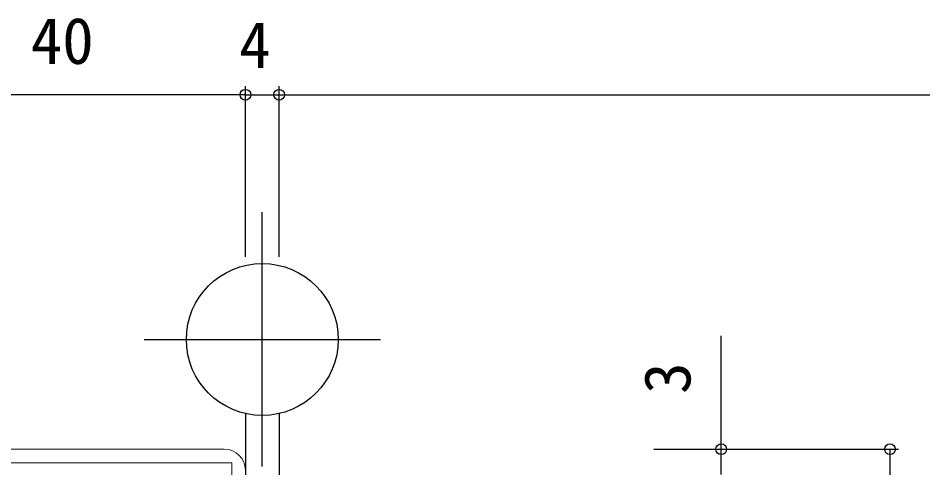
# Model space of a CAD drawing. Units: millimetres, scale not verified. Extents: x -437 to 438, y -281 to 279.
# Drawn here: x -49.7 to 57.5, y -86.3 to -33 of the extents above; entities that cross this region are included whole.
import ezdxf
from ezdxf.enums import TextEntityAlignment as Align

# ---------------------------------------------------------------- set-up
doc = ezdxf.new("R2010")
doc.units = ezdxf.units.MM
doc.header["$LTSCALE"] = 2
doc.layers.add('0-2_YKK_11', color=211, linetype='Continuous', lineweight=18)
doc.layers.add('0-5_YKK_13', color=4, linetype='Continuous')
doc.layers.add('0-7_YKK_D', color=6, linetype='Continuous')
doc.styles.add('ＭＳ ゴシック', font='')
doc.styles.get('ＭＳ ゴシック').set_extended_font_data('MS Gothic')

msp = doc.modelspace()

# ---------------------------------------------------------------- linework, layer by layer
at = {"layer": '0-2_YKK_11'}
msp.add_line((-25.3, -84.1), (-60.3, -84.1), dxfattribs=at)
msp.add_lwpolyline([(-60.3, -99.1), (-52.8, -99.1), (-52.8, -97.5), (-61.2, -97.5), (-61.2, -85.7), (-24.4, -85.7), (-24.4, -135.2)], dxfattribs=at)
msp.add_arc((-25.3, -86.6), 2.5, 0.00001, 89.99999, dxfattribs=at)
at = {"layer": '0-5_YKK_13'}
for p, q in [((-20.8, -86.169), (-20.8, -56.031)), ((-34.8, -71.1), (-6.8, -71.1)), ((-22.8, -79.875), (-22.8, -121.1)), ((-18.8, -79.875), (-18.8, -121.1))]:
    msp.add_line(p, q, dxfattribs=at)
msp.add_circle((-20.8, -71.1), 9, dxfattribs=at)
at = {"layer": '0-7_YKK_D'}
for p, q in [((-22.8, -61.325), (-22.8, -41.1)), ((-22.8, -61.325), (-22.8, -41.1)), ((-18.8, -61.325), (-18.8, -41.1)), ((-18.8, -61.325), (-18.8, -41.1)), ((-22.8, -42.1), (-62.8, -42.1)), ((-22.8, -42.1), (-18.8, -42.1)), ((-18.8, -42.1), (324.2, -42.1)), ((33.6, -84.1), (33.6, -70.653)), ((25.6, -84.1), (34.6, -84.1)), ((25.6, -84.1), (54.6, -84.1)), ((33.6, -87.1), (33.6, -84.1)), ((53.6, -84.1), (53.6, -181.1))]:
    msp.add_line(p, q, dxfattribs=at)
for centre in [(-22.8, -42.1), (-22.8, -42.1), (-18.8, -42.1), (-18.8, -42.1), (33.6, -84.1), (53.6, -84.1)]:
    msp.add_circle(centre, 0.637, dxfattribs=at)

# ---------------------------------------------------------------- texts
at = {"layer": '0-7_YKK_D', "style": 'ＭＳ ゴシック'}
for s, p in [('40', (-48.254, -40.1)), ('4', (-23.549, -40.6))]:
    msp.add_text(s, height=5.499, dxfattribs=at).set_placement(p, align=Align.BOTTOM_LEFT)
msp.add_text('3', height=5.499, rotation=90, dxfattribs=at).set_placement((31.6, -77.554), align=Align.BOTTOM_LEFT)

doc.saveas('drawing.dxf')
